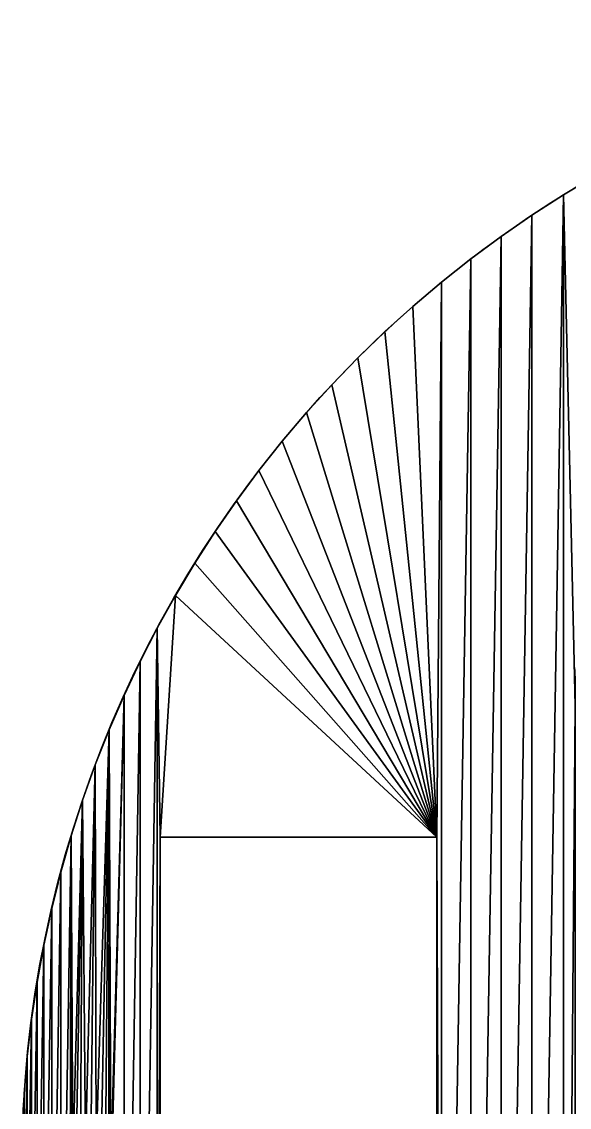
# Model space of a CAD drawing. Extents: x 0 to 166, y 0 to 166.
# Drawn here: x 0 to 39.6, y 87.5 to 166 of the extents above; entities that cross this region are included whole.
import ezdxf

# ---------------------------------------------------------------- set-up
doc = ezdxf.new("R2010")
doc.units = 0
doc.header["$MEASUREMENT"] = 0
doc.layers.get('0').update_dxf_attribs({"color": 13, "linetype": 'CONTINUOUS'})

msp = doc.modelspace()

# ---------------------------------------------------------------- linework, layer by layer
for p, q in [((39.17, 153.484), (39.17, 153.484, 2)), ((36.888, 152.012), (36.888, 152.012, 2)), ((34.654, 150.466), (34.654, 150.466, 2)), ((32.473, 148.848), (32.473, 148.848, 2)), ((30.345, 147.16), (30.345, 147.16, 2)), ((28.274, 145.403), (28.274, 145.403, 2)), ((26.262, 143.579), (26.262, 143.579, 2)), ((24.31, 141.69), (24.31, 141.69, 2)), ((22.421, 139.738), (22.421, 139.738, 2)), ((20.597, 137.726), (20.597, 137.726, 2)), ((18.84, 135.655), (18.84, 135.655, 2)), ((17.152, 133.527), (17.152, 133.527, 2)), ((15.534, 131.346), (15.534, 131.346, 2)), ((13.988, 129.112), (13.988, 129.112, 2)), ((12.516, 126.83), (12.516, 126.83, 2)), ((11.12, 124.5), (11.12, 124.5, 2)), ((9.801, 122.126), (9.801, 122.126, 2)), ((8.56, 119.71), (8.56, 119.71, 2)), ((7.398, 117.255), (7.398, 117.255, 2)), ((6.318, 114.763), (6.318, 114.763, 2)), ((5.32, 112.237), (5.32, 112.237, 2)), ((4.405, 109.679), (4.405, 109.679, 2)), ((3.574, 107.094), (3.574, 107.094, 2)), ((10, 59), (10, 107)), ((10, 107), (10, 107, 2)), ((10, 59, 2), (10, 107, 2)), ((10, 107), (30, 107)), ((10, 107, 2), (30, 107, 2)), ((30, 107), (30, 59)), ((30, 107, 2), (30, 59, 2)), ((30, 107), (30, 107, 2)), ((2.828, 104.482), (2.828, 104.482, 2)), ((2.168, 101.847), (2.168, 101.847, 2)), ((1.595, 99.192), (1.595, 99.192, 2)), ((1.109, 96.52), (1.109, 96.52, 2)), ((0.71, 93.834), (0.71, 93.834, 2)), ((0.4, 91.135), (0.4, 91.135, 2)), ((0.178, 88.428), (0.178, 88.428, 2))]:
    msp.add_line(p, q)
for centre in [(83, 83), (83, 83, 2)]:
    msp.add_circle(centre, 83)

# ---------------------------------------------------------------- meshes
mesh = msp.add_polyface()
corners = [(51.237, 159.682), (49.5, 126), (48.745, 158.602), (43.874, 156.199), (41.902, 122.598), (41.5, 154.88), (41.953, 122.986), (42.103, 123.348), (42.341, 123.659), (42.652, 123.897), (43.014, 124.047), (43.402, 124.098), (43.79, 124.047), (44.152, 123.897), (46.29, 157.44), (44.463, 123.659), (44.701, 123.348), (44.851, 122.986), (44.902, 122.598), (10, 107), (9.801, 122.126), (11.12, 124.5), (30, 107), (12.516, 126.83), (13.988, 129.112), (15.534, 131.346), (17.152, 133.527), (18.84, 135.655), (20.597, 137.726), (22.421, 139.738), (24.31, 141.69), (26.262, 143.579), (28.274, 145.403), (30.345, 147.16), (40, 116.5), (39.17, 153.484), (41.953, 122.21), (42.103, 121.848), (42.341, 121.537), (56.095, 108.068)]
mesh.append_faces([[corners[k] for k in face] for face in [(0, 1, 2), (3, 4, 5), (4, 3, 6), (6, 3, 7), (7, 3, 8), (8, 3, 9), (9, 3, 10), (10, 3, 11), (11, 3, 12), (12, 3, 13), (13, 14, 15), (15, 14, 16), (16, 14, 17), (17, 14, 18), (19, 21, 22)]], dxfattribs={"vtx0": -1, "vtx1": -1})
mesh.append_faces([[corners[k] for k in face] for face in [(34, 5, 4), (39, 18, 1), (1, 18, 14)]], dxfattribs={"vtx0": -1, "vtx1": -1, "vtx2": -1})
mesh.append_faces([[corners[k] for k in face] for face in [(13, 3, 14), (19, 20, 21), (22, 21, 23), (22, 23, 24), (22, 24, 25), (22, 25, 26), (22, 26, 27), (22, 27, 28), (22, 28, 29), (22, 29, 30), (22, 30, 31), (22, 31, 32), (22, 32, 33), (34, 35, 5), (34, 4, 36), (34, 36, 37), (34, 37, 38), (1, 14, 2)]], dxfattribs={"vtx0": -1, "vtx2": -1})
mesh = msp.add_polyface()
corners = [(41.902, 122.598, 2), (43.874, 156.199, 2), (41.5, 154.88, 2), (41.953, 122.986, 2), (42.103, 123.348, 2), (42.341, 123.659, 2), (42.652, 123.897, 2), (43.014, 124.047, 2), (43.402, 124.098, 2), (43.79, 124.047, 2), (44.152, 123.897, 2), (46.29, 157.44, 2), (44.463, 123.659, 2), (44.701, 123.348, 2), (44.851, 122.986, 2), (44.902, 122.598, 2), (49.5, 126, 2), (51.237, 159.682, 2), (48.745, 158.602, 2), (39.17, 153.484, 2), (40, 116.5, 2), (41.953, 122.21, 2), (42.103, 121.848, 2), (42.341, 121.537, 2), (56.095, 108.068, 2), (9.801, 122.126, 2), (10, 107, 2), (11.12, 124.5, 2), (30, 107, 2), (12.516, 126.83, 2), (13.988, 129.112, 2), (15.534, 131.346, 2), (17.152, 133.527, 2), (18.84, 135.655, 2), (20.597, 137.726, 2), (22.421, 139.738, 2), (24.31, 141.69, 2), (26.262, 143.579, 2), (28.274, 145.403, 2), (30.345, 147.16, 2)]
mesh.append_faces([[corners[k] for k in face] for face in [(1, 10, 11), (19, 20, 2), (0, 20, 21), (21, 20, 22), (22, 20, 23), (11, 16, 18), (25, 26, 27), (27, 28, 29), (29, 28, 30), (30, 28, 31), (31, 28, 32), (32, 28, 33), (33, 28, 34), (34, 28, 35), (35, 28, 36), (36, 28, 37), (37, 28, 38), (38, 28, 39)]], dxfattribs={"vtx0": -1, "vtx1": -1})
mesh.append_faces([[corners[k] for k in face] for face in [(2, 20, 0), (15, 24, 16), (15, 16, 11)]], dxfattribs={"vtx0": -1, "vtx1": -1, "vtx2": -1})
mesh.append_faces([[corners[k] for k in face] for face in [(0, 1, 2), (1, 0, 3), (1, 3, 4), (1, 4, 5), (1, 5, 6), (1, 6, 7), (1, 7, 8), (1, 8, 9), (1, 9, 10), (11, 10, 12), (11, 12, 13), (11, 13, 14), (11, 14, 15), (16, 17, 18), (27, 26, 28)]], dxfattribs={"vtx0": -1, "vtx2": -1})
mesh = msp.add_polyface()
corners = [(39.17, 153.484, 2), (41.5, 154.88), (39.17, 153.484), (41.5, 154.88, 2)]
mesh.append_faces([[corners[k] for k in face] for face in [(0, 1, 2), (1, 0, 3)]], dxfattribs={"vtx0": -1})
mesh = msp.add_polyface()
corners = [(0.044, 85.716), (0.044, 80.284), (0, 83), (0.178, 88.428), (0.178, 77.572), (0.4, 91.135), (0.4, 74.865), (0.71, 93.834), (0.71, 72.166), (1.109, 96.52), (1.109, 69.48), (1.595, 99.192), (1.595, 66.808), (2.168, 101.847), (2.168, 64.153), (2.828, 104.482), (2.828, 61.518), (3.5, 83), (3.574, 58.906), (3.551, 82.612), (3.701, 82.25), (4.405, 56.321), (3.939, 81.939), (4.25, 81.701), (4.612, 81.551), (5.32, 53.763), (5, 81.5), (5.388, 81.551), (6.318, 51.237), (5.75, 81.701), (6.061, 81.939), (6.299, 82.25), (6.449, 82.612), (7.398, 48.745), (6.5, 83), (8.56, 119.71), (8.56, 46.29), (9.801, 122.126), (9.801, 43.874), (10, 107), (10, 59), (40, 49.5), (39.17, 12.516), (40, 116.5), (42.341, 44.463), (70, 79.5), (42.652, 44.701), (30.345, 18.84), (30, 59), (30, 107), (32.473, 148.848), (32.473, 17.152), (34.654, 150.466), (34.654, 15.534), (36.888, 152.012), (36.888, 13.988), (39.17, 153.484)]
mesh.append_faces([[corners[k] for k in face] for face in [(0, 1, 2)]], dxfattribs={"vtx0": -1})
mesh.append_faces([[corners[k] for k in face] for face in [(1, 3, 4), (4, 5, 6), (6, 7, 8), (8, 9, 10), (10, 11, 12), (12, 13, 14), (14, 15, 16), (18, 20, 21), (21, 24, 25), (25, 27, 28), (28, 32, 33), (33, 35, 36), (36, 37, 38), (41, 42, 43), (44, 45, 46), (47, 50, 51), (51, 52, 53), (53, 54, 55), (55, 56, 42)]], dxfattribs={"vtx0": -1, "vtx1": -1})
mesh.append_faces([[corners[k] for k in face] for face in [(17, 18, 16), (18, 17, 19), (18, 19, 20), (21, 20, 22), (21, 22, 23), (21, 23, 24), (25, 24, 26), (25, 26, 27), (28, 27, 29), (28, 29, 30), (28, 30, 31), (28, 31, 32), (33, 32, 34), (38, 39, 40), (44, 41, 45), (47, 48, 49)]], dxfattribs={"vtx0": -1, "vtx2": -1})
mesh = msp.add_polyface()
corners = [(30, 59, 2), (30.345, 18.84, 2), (30, 107, 2), (32.473, 148.848, 2), (32.473, 17.152, 2), (34.654, 150.466, 2), (34.654, 15.534, 2), (36.888, 152.012, 2), (36.888, 13.988, 2), (39.17, 153.484, 2), (39.17, 12.516, 2), (40, 116.5, 2), (40, 49.5, 2), (42.341, 44.463, 2), (70, 79.5, 2), (42.652, 44.701, 2), (3.574, 58.906, 2), (3.5, 83, 2), (2.828, 61.518, 2), (3.551, 82.612, 2), (3.701, 82.25, 2), (4.405, 56.321, 2), (3.939, 81.939, 2), (4.25, 81.701, 2), (4.612, 81.551, 2), (5.32, 53.763, 2), (5, 81.5, 2), (5.388, 81.551, 2), (6.318, 51.237, 2), (5.75, 81.701, 2), (6.061, 81.939, 2), (6.299, 82.25, 2), (6.449, 82.612, 2), (7.398, 48.745, 2), (6.5, 83, 2), (8.56, 119.71, 2), (8.56, 46.29, 2), (9.801, 122.126, 2), (9.801, 43.874, 2), (10, 107, 2), (10, 59, 2), (0.044, 80.284, 2), (0.044, 85.716, 2), (0, 83, 2), (0.178, 88.428, 2), (0.178, 77.572, 2), (0.4, 91.135, 2), (0.4, 74.865, 2), (0.71, 93.834, 2), (0.71, 72.166, 2), (1.109, 96.52, 2), (1.109, 69.48, 2), (1.595, 99.192, 2), (1.595, 66.808, 2), (2.168, 101.847, 2), (2.168, 64.153, 2), (2.828, 104.482, 2)]
mesh.append_faces([[corners[k] for k in face] for face in [(41, 42, 43)]], dxfattribs={"vtx0": -1})
mesh.append_faces([[corners[k] for k in face] for face in [(0, 1, 2), (11, 10, 12), (12, 13, 14), (16, 17, 18), (17, 16, 19), (19, 16, 20), (20, 21, 22), (22, 21, 23), (23, 21, 24), (24, 25, 26), (26, 25, 27), (27, 28, 29), (29, 28, 30), (30, 28, 31), (31, 28, 32), (32, 33, 34), (39, 38, 40)]], dxfattribs={"vtx0": -1, "vtx1": -1})
mesh.append_faces([[corners[k] for k in face] for face in [(3, 1, 4), (5, 4, 6), (7, 6, 8), (9, 8, 10), (14, 13, 15), (20, 16, 21), (24, 21, 25), (27, 25, 28), (32, 28, 33), (35, 33, 36), (37, 36, 38), (44, 41, 45), (46, 45, 47), (48, 47, 49), (50, 49, 51), (52, 51, 53), (54, 53, 55), (56, 55, 18)]], dxfattribs={"vtx0": -1, "vtx2": -1})
mesh = msp.add_polyface()
corners = [(0.044, 80.284), (0.044, 85.716), (0.178, 88.428), (0.178, 77.572), (0.4, 91.135), (0.4, 74.865), (0.71, 93.834), (0.71, 72.166), (1.109, 96.52), (1.109, 69.48), (1.595, 99.192), (1.595, 66.808), (2.168, 101.847), (2.168, 64.153), (2.828, 104.482), (2.828, 61.518), (3.574, 107.094), (3.5, 83), (3.551, 83.388), (3.701, 83.75), (4.405, 109.679), (3.939, 84.061), (4.25, 84.299), (4.612, 84.449), (5.32, 112.237), (5, 84.5), (5.388, 84.449), (6.318, 114.763), (5.75, 84.299), (6.061, 84.061), (6.299, 83.75), (6.449, 83.388), (7.398, 117.255), (6.5, 83), (7.398, 48.745), (8.56, 119.71), (8.56, 46.29), (9.801, 122.126), (9.801, 43.874), (10, 107), (30.345, 18.84), (30, 107), (30.345, 147.16), (32.473, 148.848), (32.473, 17.152), (34.654, 150.466), (34.654, 15.534), (36.888, 152.012), (36.888, 13.988), (39.17, 153.484), (39.17, 12.516), (40, 116.5), (42.341, 121.537), (70, 86.5)]
mesh.append_faces([[corners[k] for k in face] for face in [(17, 16, 18), (18, 16, 19), (19, 20, 21), (21, 20, 22), (22, 20, 23), (23, 24, 25), (25, 24, 26), (26, 27, 28), (28, 27, 29), (29, 27, 30), (30, 27, 31), (31, 32, 33), (51, 52, 53)]], dxfattribs={"vtx0": -1, "vtx1": -1})
mesh.append_faces([[corners[k] for k in face] for face in [(15, 16, 17), (34, 33, 32), (38, 37, 39), (40, 41, 42), (50, 49, 51)]], dxfattribs={"vtx0": -1, "vtx1": -1, "vtx2": -1})
mesh.append_faces([[corners[k] for k in face] for face in [(0, 1, 2), (3, 2, 4), (5, 4, 6), (7, 6, 8), (9, 8, 10), (11, 10, 12), (13, 12, 14), (15, 14, 16), (19, 16, 20), (23, 20, 24), (26, 24, 27), (31, 27, 32), (34, 32, 35), (36, 35, 37), (40, 42, 43), (44, 43, 45), (46, 45, 47), (48, 47, 49)]], dxfattribs={"vtx0": -1, "vtx2": -1})
mesh = msp.add_polyface()
corners = [(30, 107, 2), (30.345, 18.84, 2), (30.345, 147.16, 2), (32.473, 148.848, 2), (32.473, 17.152, 2), (34.654, 150.466, 2), (34.654, 15.534, 2), (36.888, 152.012, 2), (36.888, 13.988, 2), (39.17, 153.484, 2), (39.17, 12.516, 2), (40, 116.5, 2), (42.341, 121.537, 2), (70, 86.5, 2), (6.5, 83, 2), (7.398, 48.745, 2), (7.398, 117.255, 2), (8.56, 119.71, 2), (8.56, 46.29, 2), (9.801, 122.126, 2), (9.801, 43.874, 2), (10, 107, 2), (0.044, 85.716, 2), (0.044, 80.284, 2), (0.178, 88.428, 2), (0.178, 77.572, 2), (0.4, 91.135, 2), (0.4, 74.865, 2), (0.71, 93.834, 2), (0.71, 72.166, 2), (1.109, 96.52, 2), (1.109, 69.48, 2), (1.595, 99.192, 2), (1.595, 66.808, 2), (2.168, 101.847, 2), (2.168, 64.153, 2), (2.828, 104.482, 2), (2.828, 61.518, 2), (3.574, 107.094, 2), (3.5, 83, 2), (3.551, 83.388, 2), (3.701, 83.75, 2), (4.405, 109.679, 2), (3.939, 84.061, 2), (4.25, 84.299, 2), (4.612, 84.449, 2), (5.32, 112.237, 2), (5, 84.5, 2), (5.388, 84.449, 2), (6.318, 114.763, 2), (5.75, 84.299, 2), (6.061, 84.061, 2), (6.299, 83.75, 2), (6.449, 83.388, 2)]
mesh.append_faces([[corners[k] for k in face] for face in [(2, 1, 3), (3, 4, 5), (5, 6, 7), (7, 8, 9), (16, 15, 17), (17, 18, 19), (22, 23, 24), (24, 25, 26), (26, 27, 28), (28, 29, 30), (30, 31, 32), (32, 33, 34), (34, 35, 36), (36, 37, 38), (38, 41, 42), (42, 45, 46), (46, 48, 49), (49, 53, 16)]], dxfattribs={"vtx0": -1, "vtx1": -1})
mesh.append_faces([[corners[k] for k in face] for face in [(0, 1, 2), (9, 10, 11), (14, 15, 16), (19, 20, 21), (38, 37, 39)]], dxfattribs={"vtx0": -1, "vtx1": -1, "vtx2": -1})
mesh.append_faces([[corners[k] for k in face] for face in [(12, 11, 13), (38, 39, 40), (38, 40, 41), (42, 41, 43), (42, 43, 44), (42, 44, 45), (46, 45, 47), (46, 47, 48), (49, 48, 50), (49, 50, 51), (49, 51, 52), (49, 52, 53), (16, 53, 14)]], dxfattribs={"vtx0": -1, "vtx2": -1})
mesh = msp.add_polyface()
corners = [(36.888, 152.012, 2), (39.17, 153.484), (36.888, 152.012), (39.17, 153.484, 2)]
mesh.append_faces([[corners[k] for k in face] for face in [(0, 1, 2), (1, 0, 3)]], dxfattribs={"vtx0": -1})
mesh = msp.add_polyface()
corners = [(34.654, 150.466, 2), (36.888, 152.012), (34.654, 150.466), (36.888, 152.012, 2)]
mesh.append_faces([[corners[k] for k in face] for face in [(0, 1, 2), (1, 0, 3)]], dxfattribs={"vtx0": -1})
mesh = msp.add_polyface()
corners = [(32.473, 148.848, 2), (34.654, 150.466), (32.473, 148.848), (34.654, 150.466, 2)]
mesh.append_faces([[corners[k] for k in face] for face in [(0, 1, 2), (1, 0, 3)]], dxfattribs={"vtx0": -1})
mesh = msp.add_polyface()
corners = [(30.345, 147.16, 2), (32.473, 148.848), (30.345, 147.16), (32.473, 148.848, 2)]
mesh.append_faces([[corners[k] for k in face] for face in [(0, 1, 2), (1, 0, 3)]], dxfattribs={"vtx0": -1})
mesh = msp.add_polyface()
corners = [(28.274, 145.403, 2), (30.345, 147.16), (28.274, 145.403), (30.345, 147.16, 2)]
mesh.append_faces([[corners[k] for k in face] for face in [(0, 1, 2), (1, 0, 3)]], dxfattribs={"vtx0": -1})
mesh = msp.add_polyface()
corners = [(26.262, 143.579, 2), (28.274, 145.403), (26.262, 143.579), (28.274, 145.403, 2)]
mesh.append_faces([[corners[k] for k in face] for face in [(0, 1, 2), (1, 0, 3)]], dxfattribs={"vtx0": -1})
mesh = msp.add_polyface()
corners = [(24.31, 141.69, 2), (26.262, 143.579), (24.31, 141.69), (26.262, 143.579, 2)]
mesh.append_faces([[corners[k] for k in face] for face in [(0, 1, 2), (1, 0, 3)]], dxfattribs={"vtx0": -1})
mesh = msp.add_polyface()
corners = [(24.31, 141.69, 2), (22.421, 139.738), (22.421, 139.738, 2), (24.31, 141.69)]
mesh.append_faces([[corners[k] for k in face] for face in [(0, 1, 2), (1, 0, 3)]], dxfattribs={"vtx0": -1})
mesh = msp.add_polyface()
corners = [(22.421, 139.738, 2), (20.597, 137.726), (20.597, 137.726, 2), (22.421, 139.738)]
mesh.append_faces([[corners[k] for k in face] for face in [(0, 1, 2), (1, 0, 3)]], dxfattribs={"vtx0": -1})
mesh = msp.add_polyface()
corners = [(20.597, 137.726, 2), (18.84, 135.655), (18.84, 135.655, 2), (20.597, 137.726)]
mesh.append_faces([[corners[k] for k in face] for face in [(0, 1, 2), (1, 0, 3)]], dxfattribs={"vtx0": -1})
mesh = msp.add_polyface()
corners = [(18.84, 135.655, 2), (17.152, 133.527), (17.152, 133.527, 2), (18.84, 135.655)]
mesh.append_faces([[corners[k] for k in face] for face in [(0, 1, 2), (1, 0, 3)]], dxfattribs={"vtx0": -1})
mesh = msp.add_polyface()
corners = [(17.152, 133.527, 2), (15.534, 131.346), (15.534, 131.346, 2), (17.152, 133.527)]
mesh.append_faces([[corners[k] for k in face] for face in [(0, 1, 2), (1, 0, 3)]], dxfattribs={"vtx0": -1})
mesh = msp.add_polyface()
corners = [(15.534, 131.346, 2), (13.988, 129.112), (13.988, 129.112, 2), (15.534, 131.346)]
mesh.append_faces([[corners[k] for k in face] for face in [(0, 1, 2), (1, 0, 3)]], dxfattribs={"vtx0": -1})
mesh = msp.add_polyface()
corners = [(13.988, 129.112, 2), (12.516, 126.83), (12.516, 126.83, 2), (13.988, 129.112)]
mesh.append_faces([[corners[k] for k in face] for face in [(0, 1, 2), (1, 0, 3)]], dxfattribs={"vtx0": -1})
mesh = msp.add_polyface()
corners = [(12.516, 126.83, 2), (11.12, 124.5), (11.12, 124.5, 2), (12.516, 126.83)]
mesh.append_faces([[corners[k] for k in face] for face in [(0, 1, 2), (1, 0, 3)]], dxfattribs={"vtx0": -1})
mesh = msp.add_polyface()
corners = [(11.12, 124.5, 2), (9.801, 122.126), (9.801, 122.126, 2), (11.12, 124.5)]
mesh.append_faces([[corners[k] for k in face] for face in [(0, 1, 2), (1, 0, 3)]], dxfattribs={"vtx0": -1})
mesh = msp.add_polyface()
corners = [(9.801, 122.126, 2), (8.56, 119.71), (8.56, 119.71, 2), (9.801, 122.126)]
mesh.append_faces([[corners[k] for k in face] for face in [(0, 1, 2), (1, 0, 3)]], dxfattribs={"vtx0": -1})
mesh = msp.add_polyface()
corners = [(8.56, 119.71, 2), (7.398, 117.255), (7.398, 117.255, 2), (8.56, 119.71)]
mesh.append_faces([[corners[k] for k in face] for face in [(0, 1, 2), (1, 0, 3)]], dxfattribs={"vtx0": -1})
mesh = msp.add_polyface()
corners = [(7.398, 117.255, 2), (6.318, 114.763), (6.318, 114.763, 2), (7.398, 117.255)]
mesh.append_faces([[corners[k] for k in face] for face in [(0, 1, 2), (1, 0, 3)]], dxfattribs={"vtx0": -1})
mesh = msp.add_polyface()
corners = [(6.318, 114.763, 2), (5.32, 112.237), (5.32, 112.237, 2), (6.318, 114.763)]
mesh.append_faces([[corners[k] for k in face] for face in [(0, 1, 2), (1, 0, 3)]], dxfattribs={"vtx0": -1})
mesh = msp.add_polyface()
corners = [(5.32, 112.237, 2), (4.405, 109.679), (4.405, 109.679, 2), (5.32, 112.237)]
mesh.append_faces([[corners[k] for k in face] for face in [(0, 1, 2), (1, 0, 3)]], dxfattribs={"vtx0": -1})
mesh = msp.add_polyface()
corners = [(4.405, 109.679, 2), (3.574, 107.094), (3.574, 107.094, 2), (4.405, 109.679)]
mesh.append_faces([[corners[k] for k in face] for face in [(0, 1, 2), (1, 0, 3)]], dxfattribs={"vtx0": -1})
mesh = msp.add_polyface()
corners = [(3.574, 107.094, 2), (2.828, 104.482), (2.828, 104.482, 2), (3.574, 107.094)]
mesh.append_faces([[corners[k] for k in face] for face in [(0, 1, 2), (1, 0, 3)]], dxfattribs={"vtx0": -1})
mesh = msp.add_polyface()
corners = [(10, 107), (10, 59, 2), (10, 59), (10, 107, 2)]
mesh.append_faces([[corners[k] for k in face] for face in [(0, 1, 2), (1, 0, 3)]], dxfattribs={"vtx0": -1})
mesh = msp.add_polyface()
corners = [(30, 107, 2), (10, 107), (30, 107), (10, 107, 2)]
mesh.append_faces([[corners[k] for k in face] for face in [(0, 1, 2), (1, 0, 3)]], dxfattribs={"vtx0": -1})
mesh = msp.add_polyface()
corners = [(30, 107, 2), (30, 59), (30, 59, 2), (30, 107)]
mesh.append_faces([[corners[k] for k in face] for face in [(0, 1, 2), (1, 0, 3)]], dxfattribs={"vtx0": -1})
mesh = msp.add_polyface()
corners = [(2.828, 104.482, 2), (2.168, 101.847), (2.168, 101.847, 2), (2.828, 104.482)]
mesh.append_faces([[corners[k] for k in face] for face in [(0, 1, 2), (1, 0, 3)]], dxfattribs={"vtx0": -1})
mesh = msp.add_polyface()
corners = [(2.168, 101.847, 2), (1.595, 99.192), (1.595, 99.192, 2), (2.168, 101.847)]
mesh.append_faces([[corners[k] for k in face] for face in [(0, 1, 2), (1, 0, 3)]], dxfattribs={"vtx0": -1})
mesh = msp.add_polyface()
corners = [(1.595, 99.192, 2), (1.109, 96.52), (1.109, 96.52, 2), (1.595, 99.192)]
mesh.append_faces([[corners[k] for k in face] for face in [(0, 1, 2), (1, 0, 3)]], dxfattribs={"vtx0": -1})
mesh = msp.add_polyface()
corners = [(1.109, 96.52, 2), (0.71, 93.834), (0.71, 93.834, 2), (1.109, 96.52)]
mesh.append_faces([[corners[k] for k in face] for face in [(0, 1, 2), (1, 0, 3)]], dxfattribs={"vtx0": -1})
mesh = msp.add_polyface()
corners = [(0.71, 93.834, 2), (0.4, 91.135), (0.4, 91.135, 2), (0.71, 93.834)]
mesh.append_faces([[corners[k] for k in face] for face in [(0, 1, 2), (1, 0, 3)]], dxfattribs={"vtx0": -1})
mesh = msp.add_polyface()
corners = [(0.4, 91.135, 2), (0.178, 88.428), (0.178, 88.428, 2), (0.4, 91.135)]
mesh.append_faces([[corners[k] for k in face] for face in [(0, 1, 2), (1, 0, 3)]], dxfattribs={"vtx0": -1})
mesh = msp.add_polyface()
corners = [(0.178, 88.428, 2), (0.044, 85.716), (0.044, 85.716, 2), (0.178, 88.428)]
mesh.append_faces([[corners[k] for k in face] for face in [(0, 1, 2), (1, 0, 3)]], dxfattribs={"vtx0": -1})

doc.saveas('drawing.dxf')
